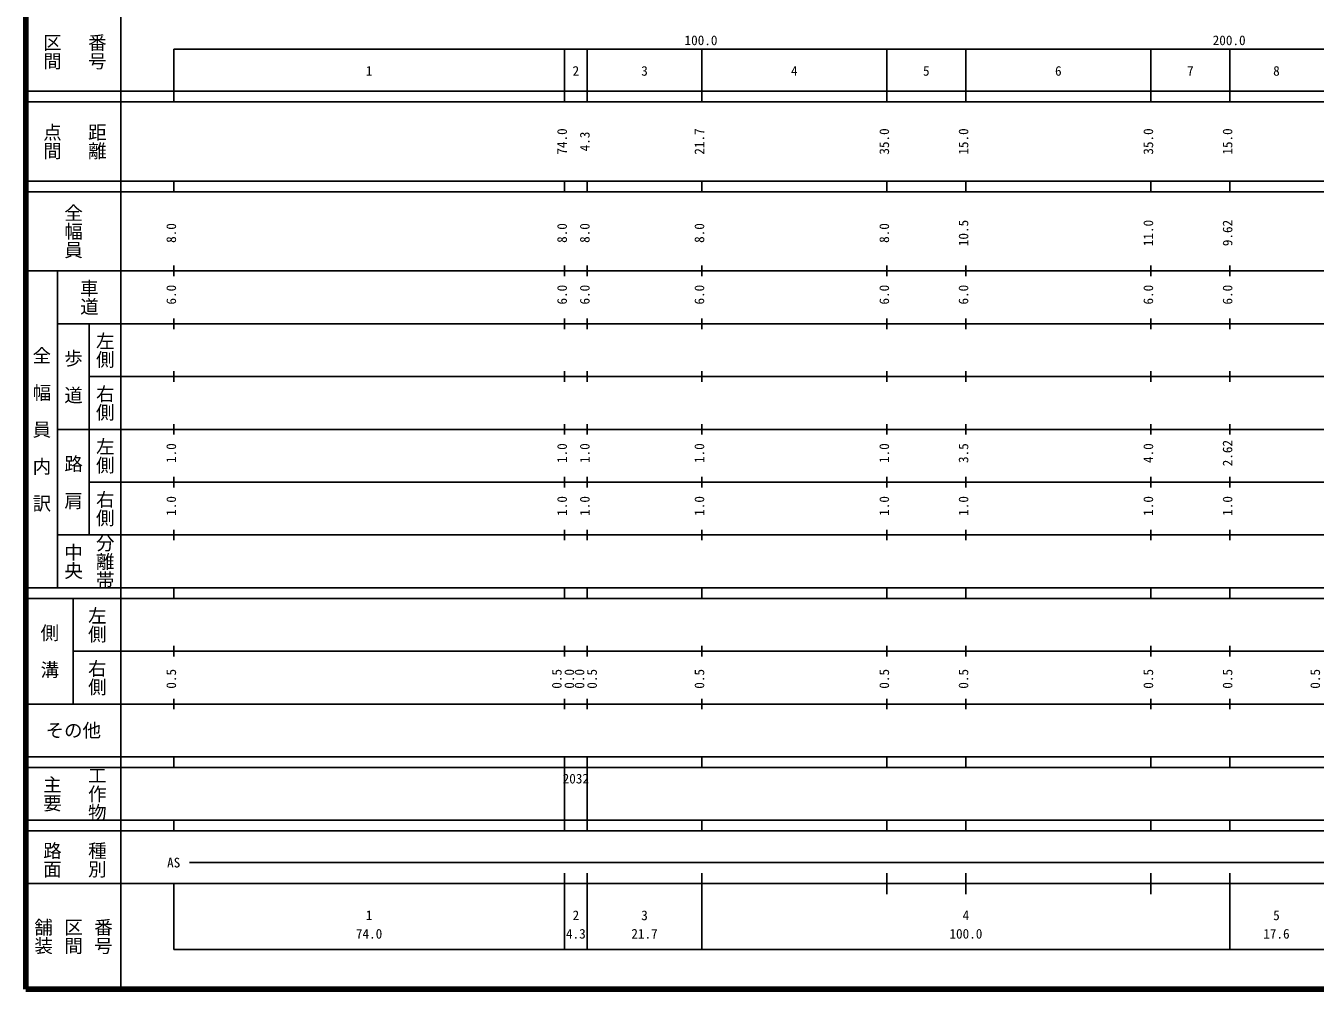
# Model space of a CAD drawing. Units: millimetres on the paper, enlarged 1000 times. Extents: x 40000 to 680000, y 20000 to 380000.
# Drawn here: x 40000 to 284139, y 20000 to 202409 of the extents above; entities that cross this region are included whole.
import ezdxf
from ezdxf.enums import TextEntityAlignment as Align

# ---------------------------------------------------------------- set-up
doc = ezdxf.new("R2010")
doc.units = ezdxf.units.MM
doc.header["$LTSCALE"] = 1000
doc.layers.add('M-TTL', color=2, linetype='Continuous', lineweight=140)
doc.layers.add('M-TTL-BAND', color=7, linetype='Continuous', lineweight=25)
doc.styles.add('@ＭＳ ゴシック', font='')
doc.styles.add('ＭＳ ゴシック', font='')
doc.styles.get('@ＭＳ ゴシック').set_extended_font_data('@MS Gothic')
doc.styles.get('ＭＳ ゴシック').set_extended_font_data('MS Gothic')

msp = doc.modelspace()

# ---------------------------------------------------------------- linework, layer by layer
at = {"layer": 'M-TTL'}
for p, q in [((40000, 380000), (40000, 20000)), ((40000, 20000), (680000, 20000))]:
    msp.add_line(p, q, dxfattribs=at)
at = {"layer": 'M-TTL-BAND'}
for p, q in [((58000, 370000), (58000, 20000)), ((68000, 198000), (579000, 198000)), ((68000, 198000), (68000, 188000)), ((142000, 188000), (142000, 198000)), ((146300, 188000), (146300, 198000)), ((168000, 188000), (168000, 198000)), ((203000, 188000), (203000, 198000)), ((218000, 188000), (218000, 198000)), ((253000, 188000), (253000, 198000)), ((268000, 188000), (268000, 198000)), ((40000, 190000), (579000, 190000)), ((40000, 188000), (579000, 188000)), ((40000, 173000), (579000, 173000)), ((40000, 171000), (579000, 171000)), ((68000, 171000), (68000, 173000)), ((142000, 171000), (142000, 173000)), ((146300, 171000), (146300, 173000)), ((168000, 171000), (168000, 173000)), ((203000, 171000), (203000, 173000)), ((218000, 171000), (218000, 173000)), ((253000, 171000), (253000, 173000)), ((268000, 171000), (268000, 173000)), ((68000, 155000), (68000, 157000)), ((142000, 155000), (142000, 157000)), ((146300, 155000), (146300, 157000)), ((168000, 155000), (168000, 157000)), ((203000, 155000), (203000, 157000)), ((218000, 155000), (218000, 157000)), ((253000, 155000), (253000, 157000)), ((268000, 155000), (268000, 157000)), ((40000, 156000), (579000, 156000)), ((46000, 96000), (46000, 156000)), ((68000, 145000), (68000, 147000)), ((142000, 145000), (142000, 147000)), ((146300, 145000), (146300, 147000)), ((168000, 145000), (168000, 147000)), ((203000, 145000), (203000, 147000)), ((218000, 145000), (218000, 147000)), ((253000, 145000), (253000, 147000)), ((268000, 145000), (268000, 147000)), ((46000, 146000), (579000, 146000)), ((52000, 146000), (52000, 106000)), ((68000, 135000), (68000, 137000)), ((142000, 135000), (142000, 137000)), ((146300, 135000), (146300, 137000)), ((168000, 135000), (168000, 137000)), ((203000, 135000), (203000, 137000)), ((218000, 135000), (218000, 137000)), ((253000, 135000), (253000, 137000)), ((268000, 135000), (268000, 137000)), ((52000, 136000), (579000, 136000)), ((68000, 125000), (68000, 127000)), ((142000, 125000), (142000, 127000)), ((146300, 125000), (146300, 127000)), ((168000, 125000), (168000, 127000)), ((203000, 125000), (203000, 127000)), ((218000, 125000), (218000, 127000)), ((253000, 125000), (253000, 127000)), ((268000, 125000), (268000, 127000)), ((46000, 126000), (579000, 126000)), ((52000, 116000), (579000, 116000)), ((68000, 115000), (68000, 117000)), ((142000, 115000), (142000, 117000)), ((146300, 115000), (146300, 117000)), ((168000, 115000), (168000, 117000)), ((203000, 115000), (203000, 117000)), ((218000, 115000), (218000, 117000)), ((253000, 115000), (253000, 117000)), ((268000, 115000), (268000, 117000)), ((46000, 106000), (579000, 106000)), ((68000, 105000), (68000, 107000)), ((142000, 105000), (142000, 107000)), ((146300, 105000), (146300, 107000)), ((168000, 105000), (168000, 107000)), ((203000, 105000), (203000, 107000)), ((218000, 105000), (218000, 107000)), ((253000, 105000), (253000, 107000)), ((268000, 105000), (268000, 107000)), ((40000, 96000), (579000, 96000)), ((68000, 94000), (68000, 96000)), ((142000, 94000), (142000, 96000)), ((146300, 94000), (146300, 96000)), ((168000, 94000), (168000, 96000)), ((203000, 94000), (203000, 96000)), ((218000, 94000), (218000, 96000)), ((253000, 94000), (253000, 96000)), ((268000, 94000), (268000, 96000)), ((40000, 94000), (579000, 94000)), ((49000, 94000), (49000, 74000)), ((49000, 84000), (579000, 84000)), ((68000, 83000), (68000, 85000)), ((142000, 83000), (142000, 85000)), ((146300, 83000), (146300, 85000)), ((168000, 83000), (168000, 85000)), ((203000, 83000), (203000, 85000)), ((218000, 83000), (218000, 85000)), ((253000, 83000), (253000, 85000)), ((268000, 83000), (268000, 85000)), ((40000, 74000), (579000, 74000)), ((68000, 73000), (68000, 75000)), ((142000, 73000), (142000, 75000)), ((146300, 73000), (146300, 75000)), ((168000, 73000), (168000, 75000)), ((203000, 73000), (203000, 75000)), ((218000, 73000), (218000, 75000)), ((253000, 73000), (253000, 75000)), ((268000, 73000), (268000, 75000)), ((40000, 64000), (579000, 64000)), ((68000, 62000), (68000, 64000)), ((142000, 62000), (142000, 64000)), ((146300, 62000), (146300, 64000)), ((168000, 62000), (168000, 64000)), ((203000, 62000), (203000, 64000)), ((218000, 62000), (218000, 64000)), ((253000, 62000), (253000, 64000)), ((268000, 62000), (268000, 64000)), ((40000, 62000), (579000, 62000)), ((142000, 52000), (142000, 62000)), ((146300, 52000), (146300, 62000)), ((40000, 52000), (579000, 52000)), ((68000, 50000), (68000, 52000)), ((142000, 50000), (142000, 52000)), ((146300, 50000), (146300, 52000)), ((168000, 50000), (168000, 52000)), ((203000, 50000), (203000, 52000)), ((218000, 50000), (218000, 52000)), ((253000, 50000), (253000, 52000)), ((268000, 50000), (268000, 52000)), ((40000, 50000), (579000, 50000)), ((71000, 44000), (565000, 44000)), ((142000, 27500), (142000, 42000)), ((146300, 27500), (146300, 42000)), ((168000, 27500), (168000, 42000)), ((203000, 38000), (203000, 42000)), ((218000, 38000), (218000, 42000)), ((253000, 38000), (253000, 42000)), ((268000, 27500), (268000, 42000)), ((40000, 40000), (579000, 40000)), ((68000, 40000), (68000, 27500)), ((68000, 27500), (579000, 27500))]:
    msp.add_line(p, q, dxfattribs=at)

# ---------------------------------------------------------------- texts
at = {"layer": 'M-TTL-BAND', "style": '@ＭＳ ゴシック'}
for s, p in [('区間', (45000, 197500)), ('番号', (53500, 197500)), ('点間', (45000, 180500)), ('距離', (53500, 180500)), ('全幅員', (49000, 163500)), ('車道', (52000, 151000)), ('左側', (55000, 141000)), ('全\u3000幅\u3000員\u3000内\u3000訳', (43000, 126000)), ('歩\u3000道', (49000, 136000)), ('右側', (55000, 131000)), ('左側', (55000, 121000)), ('路\u3000肩', (49000, 116000)), ('右側', (55000, 111000)), ('分離帯', (55000, 101000)), ('中央', (49000, 101000)), ('左側', (53500, 89000)), ('側\u3000溝', (44500, 84000)), ('右側', (53500, 79000)), ('工作物', (53500, 57000)), ('主要', (45000, 57000)), ('路面', (45000, 44500)), ('種別', (53500, 44500)), ('舗装', (43333, 30000)), ('区間', (49000, 30000)), ('番号', (54667, 30000))]:
    msp.add_text(s, height=2566, rotation=270, dxfattribs=at).set_placement(p, align=Align.MIDDLE_CENTER)
at = {"layer": 'M-TTL-BAND', "style": 'ＭＳ ゴシック'}
for s, p in [('100.0', (167844, 198195)), ('200.0', (267844, 198195)), ('1', (105000, 192405)), ('2', (144150, 192405)), ('3', (157150, 192405)), ('4', (185500, 192405)), ('5', (210500, 192405)), ('6', (235500, 192405)), ('7', (260500, 192405)), ('8', (276800, 192405)), ('AS', (68000, 42500)), ('1', (105000, 32523)), ('2', (144150, 32523)), ('3', (157150, 32523)), ('4', (218000, 32523)), ('5', (276800, 32523)), ('74.0', (105000, 29033)), ('4.3', (144150, 29033)), ('21.7', (157150, 29033)), ('100.0', (218000, 29033)), ('17.6', (276800, 29033))]:
    msp.add_text(s, height=1833, dxfattribs=at).set_placement(p, align=Align.BOTTOM_CENTER)
for s, p in [('74.0', (143000, 180500)), ('4.3', (147300, 180500)), ('21.7', (169000, 180500)), ('35.0', (204000, 180500)), ('15.0', (219000, 180500)), ('35.0', (254000, 180500)), ('15.0', (269000, 180500)), ('8.0', (69000, 163174)), ('8.0', (143000, 163174)), ('8.0', (147300, 163174)), ('8.0', (169000, 163174)), ('8.0', (204000, 163174)), ('10.5', (219000, 163174)), ('11.0', (254000, 163174)), ('9.62', (269000, 163174)), ('6.0', (69000, 151500)), ('6.0', (143000, 151500)), ('6.0', (147300, 151500)), ('6.0', (169000, 151500)), ('6.0', (204000, 151500)), ('6.0', (219000, 151500)), ('6.0', (254000, 151500)), ('6.0', (269000, 151500)), ('1.0', (69000, 121500)), ('1.0', (143000, 121500)), ('1.0', (147300, 121500)), ('1.0', (169000, 121500)), ('1.0', (204000, 121500)), ('3.5', (219000, 121500)), ('4.0', (254000, 121500)), ('2.62', (269000, 121500)), ('1.0', (69000, 111500)), ('1.0', (143000, 111500)), ('1.0', (147300, 111500)), ('1.0', (169000, 111500)), ('1.0', (204000, 111500)), ('1.0', (219000, 111500)), ('1.0', (254000, 111500)), ('1.0', (269000, 111500)), ('0.5', (69000, 78764)), ('0.5', (142000, 78764)), ('0.0', (144370, 78764)), ('0.0', (146300, 78764)), ('0.5', (148670, 78764)), ('0.5', (169000, 78764)), ('0.5', (204000, 78764)), ('0.5', (219000, 78764)), ('0.5', (254000, 78764)), ('0.5', (269000, 78764)), ('0.5', (285600, 78764))]:
    msp.add_text(s, height=1833, rotation=90, dxfattribs=at).set_placement(p, align=Align.BOTTOM_CENTER)
msp.add_text('その他', height=2566, dxfattribs=at).set_placement((49000, 69000), align=Align.MIDDLE_CENTER)
msp.add_text('2032', height=1833, dxfattribs=at).set_placement((141650, 58405), align=Align.BOTTOM_LEFT)

doc.saveas('drawing.dxf')
